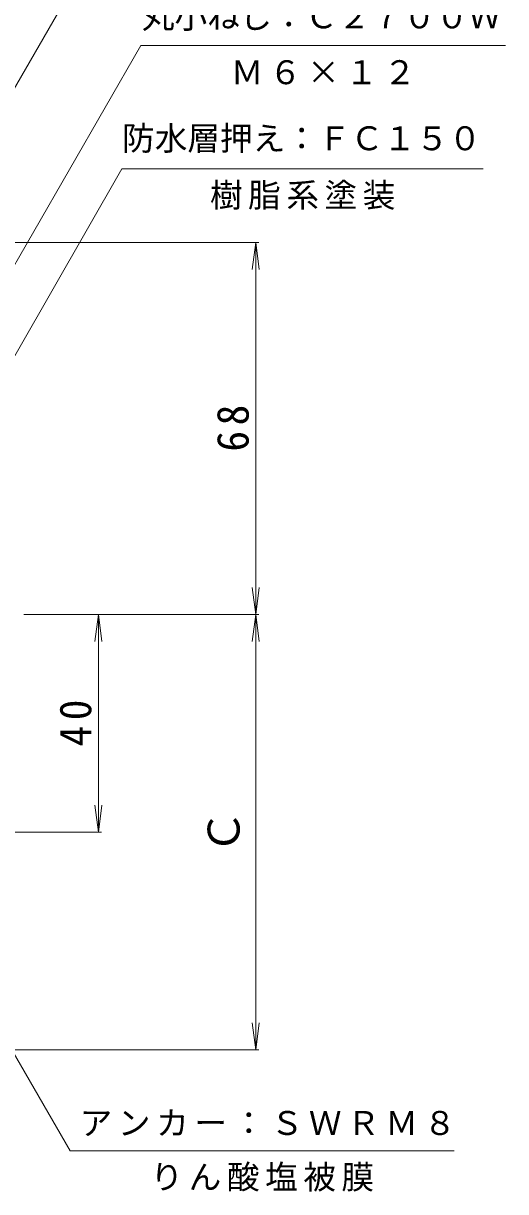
# Model space of a CAD drawing. Units: millimetres, scale not verified. Extents: x -195 to 147, y -231 to 273.
# Drawn here: x 58 to 146.6, y -113.8 to 100.9 of the extents above; entities that cross this region are included whole.
import ezdxf
from ezdxf.enums import TextEntityAlignment as Align

# ---------------------------------------------------------------- set-up
doc = ezdxf.new("R2010")
doc.units = ezdxf.units.MM
doc.header["$LTSCALE"] = 2
doc.layers.add('0-4_その他', color=7, linetype='Continuous', lineweight=9)
doc.layers.add('0-5_寸法', color=7, linetype='Continuous', lineweight=9)
doc.styles.add('ＭＳ ゴシック', font='')
doc.styles.get('ＭＳ ゴシック').set_extended_font_data('MS Gothic')

msp = doc.modelspace()

# ---------------------------------------------------------------- linework, layer by layer
at = {"layer": '0-4_その他'}
for p, q in [((101.245, 60.636), (14.766, 60.636)), ((100.645, 60.636), (99.993, 55.679)), ((100.645, -7.72), (100.645, 60.636)), ((100.645, 60.636), (101.298, 55.679)), ((100.645, -7.72), (99.993, -2.763)), ((100.645, -7.72), (101.298, -2.763)), ((101.245, -7.72), (58.065, -7.72)), ((71.73, -7.72), (71.077, -12.678)), ((71.73, -47.72), (71.73, -7.72)), ((71.73, -7.72), (72.383, -12.678)), ((100.645, -7.72), (99.993, -12.678)), ((100.645, -87.72), (100.645, -7.72)), ((100.645, -7.72), (101.298, -12.678)), ((71.73, -47.72), (71.077, -42.763)), ((71.73, -47.72), (72.383, -42.763)), ((72.33, -47.72), (32.029, -47.72)), ((100.645, -87.72), (99.993, -82.763)), ((100.645, -87.72), (101.298, -82.763)), ((101.245, -87.72), (21.376, -87.72))]:
    msp.add_line(p, q, dxfattribs=at)
at = {"layer": '0-5_寸法'}
for p, q in [((10.063, 8.895), (77.004, 124.84)), ((24.329, 0.933), (79.545, 96.825)), ((79.545, 96.825), (146.571, 96.825)), ((37.344, -55.72), (66.532, -106.275)), ((137.084, -106.275), (66.532, -106.275))]:
    msp.add_line(p, q, dxfattribs=at)
msp.add_lwpolyline([(31.344, -3.864), (76.023, 74.142), (142.449, 74.142)], dxfattribs=at)

# ---------------------------------------------------------------- texts
at = {"layer": '0-4_その他', "color": 2, "style": 'ＭＳ ゴシック'}
msp.add_text('Ｃ', height=5.865, rotation=90, dxfattribs=at).set_placement((99.445, -51.72), align=Align.BOTTOM_LEFT)
at = {"layer": '0-4_その他', "color": 2, "char_height": 5.865, "attachment_point": 7, "rotation": 90, "style": 'ＭＳ ゴシック'}
for s, insert in [('\\T1.27;\\W0.95;68', (99.445, 22.208)), ('\\T1.27;\\W0.95;40', (70.53, -31.97))]:
    msp.add_mtext(s, dxfattribs=dict(at, insert=insert))
at = {"layer": '0-5_寸法', "style": 'ＭＳ ゴシック'}
for s, p in [('丸小ねじ：Ｃ２７００Ｗ', (79.717, 98.656)), ('防水層押え：ＦＣ１５０', (76.09, 76.252))]:
    msp.add_text(s, height=4.399, dxfattribs=at).set_placement(p, align=Align.BOTTOM_LEFT)
at = {"layer": '0-5_寸法', "char_height": 4.399, "attachment_point": 7, "style": 'ＭＳ ゴシック'}
for s, insert in [('\\T1.17;Ｍ６×１２', (96.058, 89.638)), ('\\T1.17;樹脂系塗装', (92.236, 66.629)), ('\\T1.17;アンカー：ＳＷＲＭ８', (68.294, -103.574)), ('\\T1.17;りん酸塩被膜', (81.308, -113.77))]:
    msp.add_mtext(s, dxfattribs=dict(at, insert=insert))

doc.saveas('drawing.dxf')
